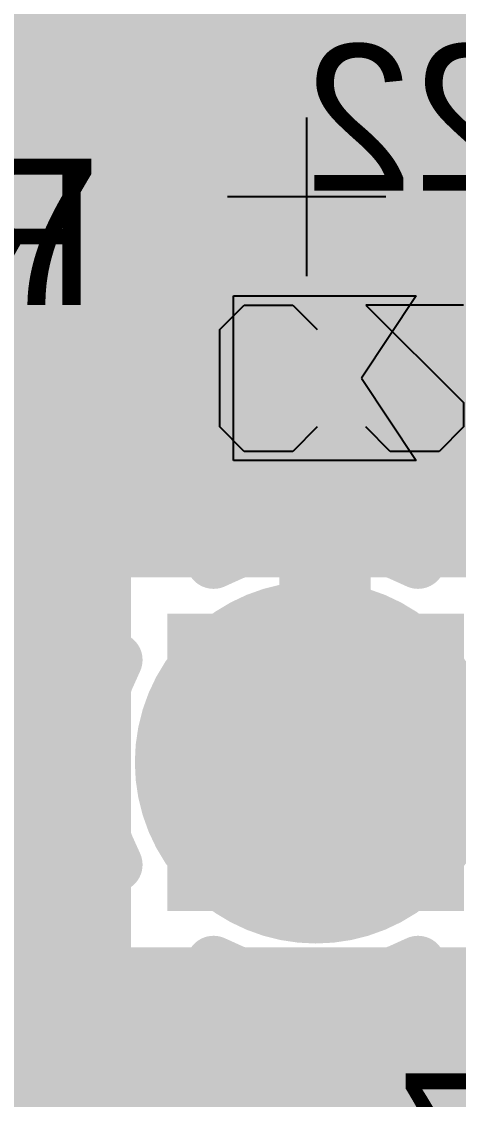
# Model space of a CAD drawing. Header units: millimetres. Extents: x 0.11 to 5.67, y 0.55 to 4.24.
# Drawn here: x 1.7141 to 1.8083, y 1.6627 to 1.8947 of the extents above; entities that cross this region are included whole.
import ezdxf

# ---------------------------------------------------------------- set-up
doc = ezdxf.new("R2010")
doc.units = ezdxf.units.MM
doc.header["$MEASUREMENT"] = 0
for name, color, linetype in [('BottomLayer', 5, 'Continuous'), ('BottomOverlay', 54, 'Continuous'), ('BottomPaste', 16, 'Continuous'), ('BottomSolder', 6, 'Continuous'), ('InternalPlane1', 76, 'Continuous'), ('InternalPlane2', 16, 'Continuous'), ('Mechanical3', 76, 'Continuous'), ('MultiLayer', 9, 'Continuous'), ('PadHoleLayer', 156, 'Continuous'), ('TopLayer', 1, 'Continuous'), ('TopOverlay', 2, 'Continuous'), ('TopSolder', 216, 'Continuous')]:
    doc.layers.add(name, color=color, linetype=linetype)

# ---------------------------------------------------------------- blocks, each defined once
blk = doc.blocks.new('SMC_79')
at = {"layer": 'TopOverlay', "const_width": 0.00787}
blk.add_lwpolyline([(0.15846, 0.12205), (-0.16043, 0.12205)], dxfattribs=at)
blk = doc.blocks.new('CC8X3_5_257')
at = {"layer": 'BottomLayer'}
blk.add_solid([(-0.03, -0.03), (0.03, -0.03), (-0.03, 0.03), (0.03, 0.03)], dxfattribs=at)
at = {"layer": 'BottomSolder'}
blk.add_solid([(-0.03197, -0.03197), (0.03197, -0.03197), (-0.03197, 0.03197), (0.03197, 0.03197)], dxfattribs=at)
at = {"layer": 'InternalPlane1', "const_width": 0.039}
blk.add_lwpolyline([(-0.0195, 0, 1), (0.0195, 0, 1)], format="xyb", close=True, dxfattribs=at)
at = {"layer": 'InternalPlane2', "const_width": 0.01181}
for points in [[(-0.04324, -0.02203, -0.240079), (-0.04324, 0.02203)], [(0.04324, 0.02203, -0.240079), (0.04324, -0.02203)], [(0.02203, -0.04324, -0.240079), (-0.02203, -0.04324)]]:
    blk.add_lwpolyline(points, format="xyb", dxfattribs=at)
at = {"layer": 'InternalPlane2', "const_width": 0.00591}
for points in [[(-0.04619, 0.02203, 1), (-0.04029, 0.02203, 1)], [(0.04029, 0.02203, 1), (0.04619, 0.02203, 1)], [(-0.04619, -0.02203, 1), (-0.04029, -0.02203, 1)], [(0.04029, -0.02203, 1), (0.04619, -0.02203, 1)], [(-0.02498, -0.04324, 1), (-0.01908, -0.04324, 1)], [(0.01908, -0.04324, 1), (0.02498, -0.04324, 1)]]:
    blk.add_lwpolyline(points, format="xyb", close=True, dxfattribs=at)
at = {"layer": 'MultiLayer'}
blk.add_solid([(-0.03, -0.03), (0.03, -0.03), (-0.03, 0.03), (0.03, 0.03)], dxfattribs=at)
at = {"layer": 'PadHoleLayer', "const_width": 0.019}
blk.add_lwpolyline([(-0.0095, 0, 1), (0.0095, 0, 1)], format="xyb", close=True, dxfattribs=at)
at = {"layer": 'TopLayer'}
blk.add_solid([(-0.03, -0.03), (0.03, -0.03), (-0.03, 0.03), (0.03, 0.03)], dxfattribs=at)
at = {"layer": 'TopOverlay'}
for p, q in [((-0.12172, 0.01508), (-0.12172, -0.01903)), ((-0.13878, -0.00198), (-0.10467, -0.00198))]:
    blk.add_line(p, q, dxfattribs=at)
for points, const_width in [([(0.22638, 0, 1), (-0.08858, 0, 1)], 0.01), ([(-0.09108, 0, 1), (-0.08608, 0, 1)], 0.005)]:
    blk.add_lwpolyline(points, format="xyb", close=True, dxfattribs=dict(at, const_width=const_width))
at = {"layer": 'TopSolder'}
blk.add_solid([(-0.03197, -0.03197), (0.03197, -0.03197), (-0.03197, 0.03197), (0.03197, 0.03197)], dxfattribs=at)
blk = doc.blocks.new('CC0603_B_258')
at = {"layer": 'BottomLayer'}
for points in [[(-0.05315, -0.01772), (-0.01378, -0.01772), (-0.05315, 0.01772), (-0.01378, 0.01772)], [(0.05315, 0.01772), (0.01378, 0.01772), (0.05315, -0.01772), (0.01378, -0.01772)]]:
    blk.add_solid(points, dxfattribs=at)
at = {"layer": 'BottomOverlay', "const_width": 0.00701}
for points in [[(-0.06031, -0.02558, -0.201181), (-0.06035, 0.02547)], [(0.06042, 0.02547, -0.201181), (0.06038, -0.02558)]]:
    blk.add_lwpolyline(points, format="xyb", dxfattribs=at)
at = {"layer": 'BottomOverlay', "const_width": 0.0035}
for points in [[(-0.0621, 0.02547, 1), (-0.0586, 0.02547, 1)], [(-0.06172, 0.0255, 1), (-0.05821, 0.0255, 1)], [(0.05828, 0.0255, 1), (0.06179, 0.0255, 1)], [(0.05867, 0.02547, 1), (0.06217, 0.02547, 1)], [(-0.06206, -0.02558, 1), (-0.05856, -0.02558, 1)], [(-0.06179, -0.02559, 1), (-0.05829, -0.02559, 1)], [(0.05829, -0.02559, 1), (0.06179, -0.02559, 1)], [(0.05863, -0.02558, 1), (0.06213, -0.02558, 1)]]:
    blk.add_lwpolyline(points, format="xyb", close=True, dxfattribs=at)
at = {"layer": 'BottomOverlay', "const_width": 0.00701}
for points in [[(-0.05996, 0.0255), (0.06004, 0.0255)], [(-0.06004, -0.02559), (0.06004, -0.02559)]]:
    blk.add_lwpolyline(points, dxfattribs=at)
at = {"layer": 'BottomPaste'}
for p, q in [((-0.05315, -0.01772), (-0.05315, 0.01772)), ((-0.05315, 0.01772), (-0.01378, 0.01772)), ((-0.01378, 0.01772), (-0.02559, 0)), ((0.02559, 0), (0.01378, 0.01772)), ((0.01378, 0.01772), (0.05315, 0.01772)), ((0.05315, 0.01772), (0.05315, -0.01772)), ((-0.02559, 0), (-0.01378, -0.01772)), ((0.01378, -0.01772), (0.02559, 0)), ((-0.01378, -0.01772), (-0.05315, -0.01772)), ((0.05315, -0.01772), (0.01378, -0.01772))]:
    blk.add_line(p, q, dxfattribs=at)
at = {"layer": 'BottomSolder'}
for points in [[(-0.05512, -0.01969), (-0.01181, -0.01969), (-0.05512, 0.01969), (-0.01181, 0.01969)], [(0.05512, 0.01969), (0.01181, 0.01969), (0.05512, -0.01969), (0.01181, -0.01969)]]:
    blk.add_solid(points, dxfattribs=at)
at = {"layer": 'Mechanical3'}
for p, q in [((-0.0561, 0.0105), (-0.05085, 0.01575)), ((-0.05085, 0.01575), (-0.04036, 0.01575)), ((-0.04036, 0.01575), (-0.03511, 0.0105)), ((-0.00363, 0.01575), (-0.02462, 0.01575)), ((-0.02462, 0.01575), (-0.00363, -0.00524)), ((0.02786, 0.01575), (0.00687, 0.01575)), ((0.00687, 0.01575), (0.02786, -0.00524)), ((-0.0561, -0.01049), (-0.0561, 0.0105)), ((-0.00363, -0.00524), (-0.00363, -0.01049)), ((0.02786, -0.00524), (0.02786, -0.01049)), ((-0.05085, -0.01574), (-0.0561, -0.01049)), ((-0.03511, -0.01049), (-0.04036, -0.01574)), ((-0.01937, -0.01574), (-0.02462, -0.01049)), ((-0.00363, -0.01049), (-0.00887, -0.01574)), ((0.01212, -0.01574), (0.00687, -0.01049)), ((0.02786, -0.01049), (0.02261, -0.01574)), ((-0.04036, -0.01574), (-0.05085, -0.01574)), ((-0.00887, -0.01574), (-0.01937, -0.01574)), ((0.02261, -0.01574), (0.01212, -0.01574))]:
    blk.add_line(p, q, dxfattribs=at)

msp = doc.modelspace()

# ---------------------------------------------------------------- linework, layer by layer
at = {"layer": 'BottomLayer'}
for points, const_width in [([(1.64253, 1.89665), (1.98228, 1.89665)], 0.00787), ([(1.6407, 1.88877), (1.98228, 1.88877)], 0.00787), ([(1.63682, 1.8809), (1.98239, 1.8809)], 0.00787), ([(1.63682, 1.87303), (1.98419, 1.87303)], 0.00787), ([(1.63682, 1.86515), (1.98871, 1.86515)], 0.00787), ([(1.6363, 1.85728), (1.99857, 1.85728)], 0.00787), ([(1.63305, 1.8494), (1.74606, 1.8494)], 0.00787), ([(1.74606, 1.84941), (1.81299, 1.84941)], 0.00787), ([(1.74606, 1.78642), (1.74606, 1.84941)], 0.00787), ([(1.62592, 1.84153), (1.74606, 1.84153)], 0.00787), ([(1.64075, 1.83465), (1.72343, 1.83465)], 0.00787), ([(1.72343, 1.76575), (1.72343, 1.83465)], 0.00787), ([(1.72343, 1.83366), (1.74606, 1.83366)], 0.00787), ([(1.72343, 1.82578), (1.74606, 1.82578)], 0.00787), ([(1.77953, 1.7372), (1.77953, 1.81791)], 0.01969), ([(1.72343, 1.81791), (1.74606, 1.81791)], 0.00787), ([(1.72343, 1.81003), (1.74606, 1.81003)], 0.00787), ([(1.72343, 1.80216), (1.74606, 1.80216)], 0.00787), ([(1.72343, 1.79429), (1.74606, 1.79429)], 0.00787), ([(1.72343, 1.78641), (1.75591, 1.78641)], 0.00787), ([(1.74606, 1.78642), (1.75591, 1.78642)], 0.00787), ([(1.75591, 1.77902), (1.75591, 1.78642)], 0.00787), ([(1.80315, 1.78641), (1.92815, 1.78641)], 0.00787), ([(1.80315, 1.77902), (1.80315, 1.78642)], 0.00787), ([(1.80315, 1.78642), (1.81299, 1.78642)], 0.00787), ([(1.72343, 1.77854), (1.73378, 1.77854)], 0.00787), ([(1.73378, 1.77902), (1.75591, 1.77902)], 0.00787), ([(1.73378, 1.69146), (1.73378, 1.77902)], 0.00787), ([(1.80315, 1.77902), (1.82134, 1.77902)], 0.00787), ([(1.72343, 1.77066), (1.73378, 1.77066)], 0.00787), ([(1.64075, 1.76575), (1.72343, 1.76575)], 0.00787), ([(1.54724, 1.76279), (1.73378, 1.76279)], 0.00787), ([(1.54724, 1.75492), (1.73378, 1.75492)], 0.00787), ([(1.54724, 1.74704), (1.73378, 1.74704)], 0.00787), ([(1.77756, 1.73524), (1.77953, 1.7372)], 0.01969), ([(1.54724, 1.73917), (1.73378, 1.73917)], 0.00787), ([(1.54724, 1.73129), (1.73378, 1.73129)], 0.00787), ([(1.54724, 1.72342), (1.73378, 1.72342)], 0.00787), ([(1.64075, 1.72047), (1.72343, 1.72047)], 0.00787), ([(1.72343, 1.65157), (1.72343, 1.72047)], 0.00787), ([(1.72343, 1.71555), (1.73378, 1.71555)], 0.00787), ([(1.72343, 1.70767), (1.73378, 1.70767)], 0.00787), ([(1.72343, 1.6998), (1.73378, 1.6998)], 0.00787), ([(1.72343, 1.69192), (1.73378, 1.69192)], 0.00787), ([(1.73378, 1.69146), (1.82134, 1.69146)], 0.00787), ([(1.72343, 1.68405), (1.92815, 1.68405)], 0.00787), ([(1.72343, 1.67618), (1.88583, 1.67618)], 0.00787), ([(1.72343, 1.6683), (1.88583, 1.6683)], 0.00787), ([(1.72343, 1.66043), (1.88583, 1.66043)], 0.00787)]:
    msp.add_lwpolyline(points, dxfattribs=dict(at, const_width=const_width))
for points, const_width in [([(1.74409, 1.84941, 1), (1.74803, 1.84941, 1)], 0.00394), ([(1.74409, 1.84941, 1), (1.74803, 1.84941, 1)], 0.00394), ([(1.74409, 1.8494, 1), (1.74803, 1.8494, 1)], 0.00394), ([(1.74409, 1.84153, 1), (1.74803, 1.84153, 1)], 0.00394), ([(1.72146, 1.83465, 1), (1.72539, 1.83465, 1)], 0.00394), ([(1.72146, 1.83465, 1), (1.72539, 1.83465, 1)], 0.00394), ([(1.72146, 1.83366, 1), (1.72539, 1.83366, 1)], 0.00394), ([(1.74409, 1.83366, 1), (1.74803, 1.83366, 1)], 0.00394), ([(1.72146, 1.82578, 1), (1.72539, 1.82578, 1)], 0.00394), ([(1.74409, 1.82578, 1), (1.74803, 1.82578, 1)], 0.00394), ([(1.77461, 1.81791, 1), (1.78445, 1.81791, 1)], 0.00984), ([(1.72146, 1.81791, 1), (1.72539, 1.81791, 1)], 0.00394), ([(1.74409, 1.81791, 1), (1.74803, 1.81791, 1)], 0.00394), ([(1.72146, 1.81003, 1), (1.72539, 1.81003, 1)], 0.00394), ([(1.74409, 1.81003, 1), (1.74803, 1.81003, 1)], 0.00394), ([(1.72146, 1.80216, 1), (1.72539, 1.80216, 1)], 0.00394), ([(1.74409, 1.80216, 1), (1.74803, 1.80216, 1)], 0.00394), ([(1.72146, 1.79429, 1), (1.72539, 1.79429, 1)], 0.00394), ([(1.74409, 1.79429, 1), (1.74803, 1.79429, 1)], 0.00394), ([(1.72146, 1.78641, 1), (1.72539, 1.78641, 1)], 0.00394), ([(1.74409, 1.78642, 1), (1.74803, 1.78642, 1)], 0.00394), ([(1.74409, 1.78642, 1), (1.74803, 1.78642, 1)], 0.00394), ([(1.75394, 1.78642, 1), (1.75787, 1.78642, 1)], 0.00394), ([(1.75394, 1.78642, 1), (1.75787, 1.78642, 1)], 0.00394), ([(1.75394, 1.78641, 1), (1.75787, 1.78641, 1)], 0.00394), ([(1.80118, 1.78641, 1), (1.80512, 1.78641, 1)], 0.00394), ([(1.80118, 1.78642, 1), (1.80512, 1.78642, 1)], 0.00394), ([(1.80118, 1.78642, 1), (1.80512, 1.78642, 1)], 0.00394), ([(1.72146, 1.77854, 1), (1.72539, 1.77854, 1)], 0.00394), ([(1.73181, 1.77902, 1), (1.73575, 1.77902, 1)], 0.00394), ([(1.73181, 1.77902, 1), (1.73575, 1.77902, 1)], 0.00394), ([(1.73181, 1.77854, 1), (1.73575, 1.77854, 1)], 0.00394), ([(1.75394, 1.77902, 1), (1.75787, 1.77902, 1)], 0.00394), ([(1.75394, 1.77902, 1), (1.75787, 1.77902, 1)], 0.00394), ([(1.80118, 1.77902, 1), (1.80512, 1.77902, 1)], 0.00394), ([(1.80118, 1.77902, 1), (1.80512, 1.77902, 1)], 0.00394), ([(1.72146, 1.77066, 1), (1.72539, 1.77066, 1)], 0.00394), ([(1.73181, 1.77066, 1), (1.73575, 1.77066, 1)], 0.00394), ([(1.72146, 1.76575, 1), (1.72539, 1.76575, 1)], 0.00394), ([(1.72146, 1.76575, 1), (1.72539, 1.76575, 1)], 0.00394), ([(1.73181, 1.76279, 1), (1.73575, 1.76279, 1)], 0.00394), ([(1.73181, 1.75492, 1), (1.73575, 1.75492, 1)], 0.00394), ([(1.73181, 1.74704, 1), (1.73575, 1.74704, 1)], 0.00394), ([(1.77461, 1.7372, 1), (1.78445, 1.7372, 1)], 0.00984), ([(1.77461, 1.7372, 1), (1.78445, 1.7372, 1)], 0.00984), ([(1.77264, 1.73524, 1), (1.78248, 1.73524, 1)], 0.00984), ([(1.73181, 1.73917, 1), (1.73575, 1.73917, 1)], 0.00394), ([(1.73181, 1.73129, 1), (1.73575, 1.73129, 1)], 0.00394), ([(1.73181, 1.72342, 1), (1.73575, 1.72342, 1)], 0.00394), ([(1.72146, 1.72047, 1), (1.72539, 1.72047, 1)], 0.00394), ([(1.72146, 1.72047, 1), (1.72539, 1.72047, 1)], 0.00394), ([(1.72146, 1.71555, 1), (1.72539, 1.71555, 1)], 0.00394), ([(1.73181, 1.71555, 1), (1.73575, 1.71555, 1)], 0.00394), ([(1.72146, 1.70767, 1), (1.72539, 1.70767, 1)], 0.00394), ([(1.73181, 1.70767, 1), (1.73575, 1.70767, 1)], 0.00394), ([(1.72146, 1.6998, 1), (1.72539, 1.6998, 1)], 0.00394), ([(1.73181, 1.6998, 1), (1.73575, 1.6998, 1)], 0.00394), ([(1.72146, 1.69192, 1), (1.72539, 1.69192, 1)], 0.00394), ([(1.73181, 1.69192, 1), (1.73575, 1.69192, 1)], 0.00394), ([(1.73181, 1.69146, 1), (1.73575, 1.69146, 1)], 0.00394), ([(1.73181, 1.69146, 1), (1.73575, 1.69146, 1)], 0.00394), ([(1.72146, 1.68405, 1), (1.72539, 1.68405, 1)], 0.00394), ([(1.72146, 1.67618, 1), (1.72539, 1.67618, 1)], 0.00394), ([(1.72146, 1.6683, 1), (1.72539, 1.6683, 1)], 0.00394), ([(1.72146, 1.66043, 1), (1.72539, 1.66043, 1)], 0.00394)]:
    msp.add_lwpolyline(points, format="xyb", close=True, dxfattribs=dict(at, const_width=const_width))
at = {"layer": 'TopLayer', "const_width": 0.00787}
for points in [[(1.54724, 1.89665), (2.30906, 1.89665)], [(1.54724, 1.88877), (2.30906, 1.88877)], [(1.54724, 1.8809), (2.30906, 1.8809)], [(1.54724, 1.87303), (2.02934, 1.87303)], [(1.61811, 1.86515), (2.0115, 1.86515)], [(1.61811, 1.85728), (1.99866, 1.85728)], [(1.61811, 1.8494), (1.98906, 1.8494)], [(1.61811, 1.84153), (1.98089, 1.84153)], [(1.61811, 1.83366), (1.9738, 1.83366)], [(1.61811, 1.82578), (1.96713, 1.82578)], [(1.61811, 1.81791), (1.96175, 1.81791)], [(1.61811, 1.81003), (1.95636, 1.81003)], [(1.54724, 1.80216), (1.95199, 1.80216)], [(1.62008, 1.79429), (1.94802, 1.79429)], [(1.62008, 1.78641), (1.94419, 1.78641)], [(1.62008, 1.77854), (1.73378, 1.77854)], [(1.73378, 1.77902), (1.82134, 1.77902)], [(1.73378, 1.69146), (1.73378, 1.77902)], [(1.62008, 1.77066), (1.73378, 1.77066)], [(1.62008, 1.76279), (1.73378, 1.76279)], [(1.62008, 1.75492), (1.73378, 1.75492)], [(1.62008, 1.74704), (1.73378, 1.74704)], [(1.62008, 1.73917), (1.73378, 1.73917)], [(1.62008, 1.73129), (1.73378, 1.73129)], [(1.6063, 1.72342), (1.73378, 1.72342)], [(1.6063, 1.71555), (1.73378, 1.71555)], [(1.6063, 1.70767), (1.73378, 1.70767)], [(1.6063, 1.6998), (1.73378, 1.6998)], [(1.6063, 1.69192), (1.73378, 1.69192)], [(1.73378, 1.69146), (1.82134, 1.69146)], [(1.6063, 1.68405), (1.93274, 1.68405)], [(1.6063, 1.67618), (1.93433, 1.67618)], [(1.54724, 1.6683), (1.93601, 1.6683)], [(1.6063, 1.66043), (1.93857, 1.66043)]]:
    msp.add_lwpolyline(points, dxfattribs=at)
at = {"layer": 'TopLayer', "const_width": 0.00394}
for points in [[(1.73181, 1.77902, 1), (1.73575, 1.77902, 1)], [(1.73181, 1.77902, 1), (1.73575, 1.77902, 1)], [(1.73181, 1.77854, 1), (1.73575, 1.77854, 1)], [(1.73181, 1.77066, 1), (1.73575, 1.77066, 1)], [(1.73181, 1.76279, 1), (1.73575, 1.76279, 1)], [(1.73181, 1.75492, 1), (1.73575, 1.75492, 1)], [(1.73181, 1.74704, 1), (1.73575, 1.74704, 1)], [(1.73181, 1.73917, 1), (1.73575, 1.73917, 1)], [(1.73181, 1.73129, 1), (1.73575, 1.73129, 1)], [(1.73181, 1.72342, 1), (1.73575, 1.72342, 1)], [(1.73181, 1.71555, 1), (1.73575, 1.71555, 1)], [(1.73181, 1.70767, 1), (1.73575, 1.70767, 1)], [(1.73181, 1.6998, 1), (1.73575, 1.6998, 1)], [(1.73181, 1.69192, 1), (1.73575, 1.69192, 1)], [(1.73181, 1.69146, 1), (1.73575, 1.69146, 1)], [(1.73181, 1.69146, 1), (1.73575, 1.69146, 1)]]:
    msp.add_lwpolyline(points, format="xyb", close=True, dxfattribs=at)

# ---------------------------------------------------------------- block references
for name, p, rotation in [('SMC_79', (1.73032, 2.01083), 180), ('CC8X3_5_257', (1.77756, 1.73524), 270), ('CC0603_B_258', (1.81299, 1.81791), 360)]:
    msp.add_blockref(name, p, dxfattribs=dict(rotation=rotation))

# ---------------------------------------------------------------- texts
at = {"layer": 'BottomOverlay', "text_generation_flag": 2}
for s, p in [('C22', (1.85236, 1.85827)), ('R24', (1.73032, 1.83366)), ('C27', (1.87205, 1.63681))]:
    msp.add_text(s, height=0.031496, dxfattribs=at).set_placement(p)
at = {"layer": 'TopOverlay'}
msp.add_text('VD27', height=0.031496, dxfattribs=at).set_placement((1.62598, 1.83366))

doc.saveas('drawing.dxf')
